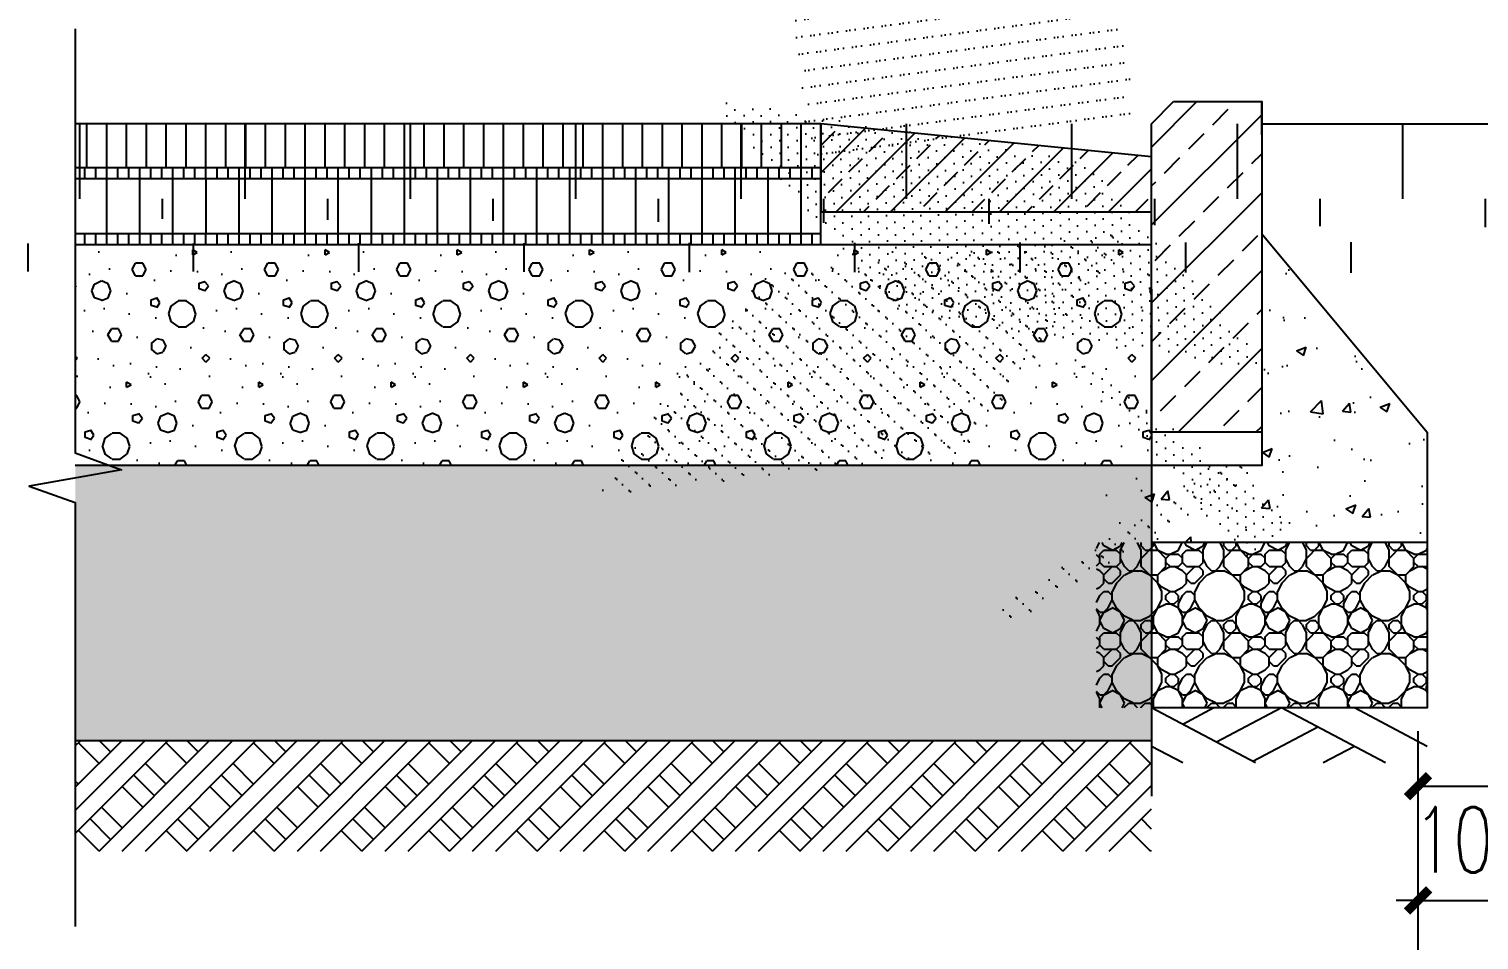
# Model space of a CAD drawing. Extents: x 1332 to 175445, y 256143 to 386027.
# Drawn here: x 7470 to 8785, y 382820 to 383647 of the extents above; entities that cross this region are included whole.
import ezdxf

# ---------------------------------------------------------------- set-up
doc = ezdxf.new("R2010")
doc.units = 0
doc.header["$LTSCALE"] = 10
doc.header["$MEASUREMENT"] = 0
for name, color, linetype in [('-HD-轮廓线', 4, 'Continuous'), ('0-HATCH', 11, 'Continuous'), ('00-Ped..Face', 4, 'Continuous'), ('00-Ped..Hatch', 8, 'Continuous'), ('00-Ped..Section', 5, 'Continuous'), ('00-填充', 8, 'Continuous'), ('CX', 4, 'Continuous'), ('DIM_SYMB', 3, 'Continuous'), ('PUB_DIM', 3, 'Continuous'), ('S-4-铺装填充', 8, 'Continuous'), ('x', 4, 'Continuous')]:
    doc.layers.add(name, color=color, linetype=linetype)
doc.styles.add('_TCH_DIM_T3', font='SIMPLEX', dxfattribs={"width": 0.7058823529411765, "bigfont": 'GBCBIG'})
doc.dimstyles.new('_TCH_ARCH&&20', dxfattribs={"dimtxt": 59.5, "dimasz": 20, "dimexe": 50, "dimexo": 60, "dimgap": 25.25, "dimtad": 1, "dimdec": 0, "dimrnd": 5, "dimzin": 0, "dimdsep": 46, "dimtxsty": '_TCH_DIM_T3', "dimblk": 'ARCHTICK', "dimcen": 0.09, "dimclrt": 7, "dimazin": 2, "dimtfac": 1, "dimtdec": 0, "dimtix": 1, "dimtmove": 2, "dimatfit": 3, "dimfxl": 0, "dimtolj": 1, "dimtzin": 0, "dimarcsym": 0})

# ---------------------------------------------------------------- blocks, each defined once
blk = doc.blocks.new('_ArchTick')
at = {"color": 0, "linetype": 'ByBlock', "const_width": 0.4}
blk.add_lwpolyline([(-0.5, -0.5), (0.5, 0.5)], dxfattribs=at)
blk = doc.blocks.new('*D107')
at = {"layer": 'Defpoints', "color": 0, "transparency": 16777216}
for p in [(8829.68738036025, 382856.1533491804), (8729.68738036025, 382727.9932489182), (8829.68738036025, 382727.9932489182)]:
    blk.add_point(p, dxfattribs=at)
at = {"layer": 'PUB_DIM', "color": 0, "lineweight": -2, "transparency": 16777216}
for p, q in [((8729.68738036025, 382787.9932489182), (8729.68738036025, 382906.1533491804)), ((8829.68738036025, 382787.9932489182), (8829.68738036025, 382906.1533491804)), ((8729.68738036025, 382856.1533491804), (8709.68738036025, 382856.1533491804)), ((8729.68738036025, 382856.1533491804), (8829.68738036025, 382856.1533491804)), ((8829.68738036025, 382856.1533491804), (8849.68738036025, 382856.1533491804))]:
    blk.add_line(p, q, dxfattribs=at)
at = {"layer": 'PUB_DIM', "color": 0, "lineweight": -2, "transparency": 16777216, "xscale": 20, "yscale": 20, "zscale": 20}
blk.add_blockref('_ArchTick', (8729.68738036025, 382856.1533491804), dxfattribs=at)
at = {"layer": 'PUB_DIM', "color": 0, "lineweight": -2, "transparency": 16777216, "xscale": 20, "yscale": 20, "zscale": 20, "rotation": 180}
blk.add_blockref('_ArchTick', (8829.68738036025, 382856.1533491804), dxfattribs=at)
at = {"layer": 'PUB_DIM', "color": 7, "transparency": 16777216, "insert": (8779.68738036025, 382911.1533491804), "char_height": 59.5, "attachment_point": 5, "style": '_TCH_DIM_T3'}
blk.add_mtext('\\A1;100', dxfattribs=at)
blk = doc.blocks.new('*D112')
at = {"layer": 'Defpoints', "color": 0, "transparency": 16777216}
for p in [(9429.68738064359, 382959.8312383126), (8729.68738036025, 382824.7149157358), (9429.68738064359, 382824.7149157358)]:
    blk.add_point(p, dxfattribs=at)
at = {"layer": 'PUB_DIM', "color": 0, "lineweight": -2, "transparency": 16777216}
for p, q in [((8729.68738036025, 382884.7149157358), (8729.68738036025, 383009.8312383126)), ((9429.68738064359, 382884.7149157358), (9429.68738064359, 383009.8312383126)), ((8729.68738036025, 382959.8312383126), (9429.68738064359, 382959.8312383126))]:
    blk.add_line(p, q, dxfattribs=at)
at = {"layer": 'PUB_DIM', "color": 0, "lineweight": -2, "transparency": 16777216, "xscale": 20, "yscale": 20, "zscale": 20, "rotation": 180}
blk.add_blockref('_ArchTick', (8729.68738036025, 382959.8312383126), dxfattribs=at)
at = {"layer": 'PUB_DIM', "color": 0, "lineweight": -2, "transparency": 16777216, "xscale": 20, "yscale": 20, "zscale": 20}
blk.add_blockref('_ArchTick', (9429.68738064359, 382959.8312383126), dxfattribs=at)
at = {"layer": 'PUB_DIM', "color": 7, "transparency": 16777216, "insert": (9079.68738050192, 383014.8312383126), "char_height": 59.5, "attachment_point": 5, "style": '_TCH_DIM_T3'}
blk.add_mtext('\\A1;700', dxfattribs=at)
blk = doc.blocks.new('$LinePat$素土夯实')
at = {"color": 0}
for p, q in [((0, -210.0000000002183), (210.0000000002183, 0)), ((120.0000000004366, -300), (420.0000000004366, 0)), ((420.0000000004366, 0), (607.5000000004366, -187.5)), ((495.0000000004366, -300), (795.0000000008258, 0)), ((615.0000000006003, 0), (705.0000000005821, -89.99999999998181)), ((314.9999999997817, -105.0000000001091), (502.4999999997817, -292.5000000001091)), ((210.0000000002183, -209.9999999999454), (300, -300)), ((705.0000000010441, -300), (795.0000000008258, -210.0000000002183))]:
    blk.add_line(p, q, dxfattribs=at)

msp = doc.modelspace()

# ---------------------------------------------------------------- hatches: boundary and pattern name
at = {"linetype": 'Continuous'}
h = msp.add_hatch(dxfattribs=at)
h.set_pattern_fill('天然石材', color=8, scale=10)
h.set_pattern_definition([(45, (-88264.88238492617, 1608935.690912859), (-35.35535320146299, 35.355353201463), []), (45, (-88247.49515995392, 1608917.739777701), (-35.35535320146299, 35.355353201463), [19.73685, -11.2782])])
h.paths.add_polyline_path([(8587.906139743951, 383580.8715912268), (8587.906139803556, 383280.8715912268), (8487.906139803556, 383280.8715912268), (8487.90613986316, 383560.8715917036), (8507.90613986316, 383580.8715917036)])
h = msp.add_hatch(dxfattribs=at)
h.set_pattern_fill('AR-CONC', color=8, scale=50)
h.set_pattern_definition([(49.99999999999999, (4650.14503428332, 383180.8715912268), (91.09233449800199, -7.969542769451538), [9.525, -104.775]), (355, (4650.14503428332, 383180.8715912268), (-17.62141298783349, 95.52832144108999), [7.62, -83.82]), (100.451, (4657.736034303824, 383180.2074662611), (73.47125083297962, 87.55834391014594), [8.094999999999999, -89.045]), (46.18420000000002, (4650.14503428332, 383206.2715913221), (135.539520446065, -21.02116396636357), [14.28749999999996, -157.1624999999994]), (96.6356, (4661.439984291712, 383204.5198413298), (118.7021172331186, 123.7127779450246), [12.1425, -133.5675]), (351.1840000000001, (4650.14503428332, 383206.2715913221), (118.7023029069669, 123.7125589302989), [11.43, -125.73]), (21, (4662.845034271399, 383199.9215914175), (75.80743991769164, -51.13275925838124), [9.525, -104.775]), (326.0000000000001, (4662.845034271399, 383199.9215914175), (30.90101417382354, 92.09398306115963), [7.62, -83.82]), (71.4514, (4669.16228428475, 383195.6605411932), (106.7082453850622, 40.96142885802873), [8.094999999999999, -89.045]), (37.50000000000001, (4650.14503428332, 383180.8715912268), (1.54430162529591, 42.27751943657655), [0, -82.804, 0, -85.09, 0, -84.1375]), (7.499999999999999, (4650.14503428332, 383180.8715912268), (33.40983125515287, 50.09028740905975), [0, -48.514, 0, -80.899, 0, -32.0675]), (327.5, (4621.824034303347, 383180.8715912268), (67.7952975834357, -2.864371996336717), [0, -31.75, 0, -99.06, 0, -131.445]), (317.5, (4609.124034255663, 383180.8715912268), (74.06459069300902, 12.71324551666652), [0, -41.275, 0, -65.786, 0, -93.345])])
h.paths.add_polyline_path([(8587.906139803556, 383310.8715912268), (8587.906139773753, 383460.8715912625), (8737.906139803556, 383280.8715912268), (8737.906139803556, 383180.8715912268), (8437.90613938633, 383180.8715912268), (8437.90613938633, 383250.8715912268), (8587.906139803556, 383250.8715912268)])
h = msp.add_hatch(dxfattribs=at)
h.set_pattern_fill('卵石砌体', color=8, scale=10)
h.set_pattern_definition([(0, (-88170.30858579287, 1608636.455282347), (0, 75), [3.75, -11.25, 3.75, -56.25]), (0, (-88151.55858579287, 1608643.955282347), (0, 75), [3.75, -71.25]), (0, (-88189.05858579287, 1608651.455282347), (0, 75), [7.5, -67.5]), (0, (-88207.80858579287, 1608655.205282347), (0, 75), [11.25, -63.75]), (0, (-88170.30858579287, 1608658.955282347), (0, 75), [7.5, -7.5, 11.25, -48.75]), (0, (-88174.05858579287, 1608670.205282347), (0, 75), [11.25, -63.75]), (0, (-88192.80858579287, 1608673.955282347), (0, 75), [11.25, -26.25, 11.25, -26.25]), (0, (-88207.80858579287, 1608685.205282347), (0, 75), [11.25, -3.75, 3.75, -56.25]), (0, (-88159.05858579287, 1608692.705282347), (0, 75), [3.75, -71.25]), (0, (-88174.05858579287, 1608700.205282347), (0, 75), [7.5, -67.5]), (90, (-88222.80858579287, 1608703.955282347), (-75, 4.592425496802575e-15), [7.5, -67.5]), (90, (-88215.30858579287, 1608651.455282347), (-75, 4.592425496802575e-15), [3.75, -7.5, 11.25, -52.5]), (90, (-88196.55858579287, 1608658.955282347), (-75, 4.592425496802575e-15), [15, -3.75, 3.75, -52.5]), (90, (-88185.30858579287, 1608677.705282347), (-75, 4.592425496802575e-15), [11.25, -63.75]), (90, (-88181.55858579287, 1608643.955282347), (-75, 4.592425496802575e-15), [7.5, -67.5]), (90, (-88177.80858579287, 1608703.955282347), (-75, 4.592425496802575e-15), [7.5, -67.5]), (90, (-88174.05858579287, 1608658.955282347), (-75, 4.592425496802575e-15), [7.5, -37.5, 3.75, -26.25]), (90, (-88162.80858579287, 1608696.455282347), (-75, 4.592425496802575e-15), [3.75, -3.75, 3.75, -63.75]), (90, (-88159.05858579287, 1608662.705282347), (-75, 4.592425496802575e-15), [7.5, -11.25, 7.5, -48.75]), (90, (-88155.30858579287, 1608643.955282347), (-75, 4.592425496802575e-15), [7.5, -67.5]), (45, (-88219.05858579287, 1608643.955282347), (4.440892098500626e-15, 74.99999987414765), [10.606575, -21.213202, 15.9099, -58.33633900000001]), (45, (-88222.80858579287, 1608643.955282347), (4.440892098500626e-15, 74.99999987414765), [10.6066017, -95.45941499999999]), (45, (-88181.55858579287, 1608651.455282347), (4.440892098500626e-15, 74.99999987414765), [10.6066017, -95.45941499999999]), (45, (-88189.05858579287, 1608688.955282347), (4.440892098500626e-15, 74.99999987414765), [10.6066017, -95.45941499999999]), (45, (-88155.30858579287, 1608651.455282347), (4.440892098500626e-15, 74.99999987414765), [10.6066017, -95.45941499999999]), (45, (-88219.05858579287, 1608658.955282347), (4.440892098500626e-15, 74.99999987414765), [5.303300800000001, -100.76271]), (45, (-88211.55858579287, 1608681.455282347), (4.440892098500626e-15, 74.99999987414765), [5.303300800000001, -100.76271]), (45, (-88204.05858579287, 1608655.205282347), (4.440892098500626e-15, 74.99999987414765), [5.303300800000001, -100.76271]), (45, (-88196.55858579287, 1608681.455282347), (4.440892098500626e-15, 74.99999987414765), [5.303300800000001, -100.76271]), (45, (-88174.05858579287, 1608666.455282347), (4.440892098500626e-15, 74.99999987414765), [5.303300800000001, -100.76271]), (45, (-88174.05858579287, 1608707.705282347), (4.440892098500626e-15, 74.99999987414765), [5.303300800000001, -100.76271]), (45, (-88166.55858579287, 1608700.205282347), (4.440892098500626e-15, 74.99999987414765), [5.303300800000001, -100.76271]), (45, (-88162.80858579287, 1608658.955282347), (4.440892098500626e-15, 74.99999987414765), [5.303300800000001, -100.76271]), (45, (-88159.05858579287, 1608640.205282347), (4.440892098500626e-15, 74.99999987414765), [5.303300800000001, -100.76271]), (45, (-88159.05858579287, 1608670.205282347), (4.440892098500626e-15, 74.99999987414765), [5.303300800000001, -100.76271]), (45, (-88159.05858579287, 1608707.705282347), (4.440892098500626e-15, 74.99999987414765), [5.303300800000001, -100.76271]), (45, (-88155.30858579287, 1608692.705282347), (4.440892098500626e-15, 74.99999987414765), [5.303300800000001, -100.76271]), (135, (-88170.30858579287, 1608700.205282347), (-74.99999987414765, 4.440892098500626e-15), [5.303300800000001, -100.76271]), (135, (-88162.80858579287, 1608707.705282347), (-74.99999987414765, 4.440892098500626e-15), [5.303300800000001, -100.76271]), (135, (-88159.05858579287, 1608692.705282347), (-74.99999987414765, 4.440892098500626e-15), [5.303300800000001, -100.76271]), (135, (-88147.80858579287, 1608707.705282347), (-74.99999987414765, 4.440892098500626e-15), [5.303300800000001, -100.76271]), (135, (-88185.30858579287, 1608681.455282347), (-74.99999987414765, 4.440892098500626e-15), [5.303300800000001, -100.76271]), (135, (-88192.80858579287, 1608673.955282347), (-74.99999987414765, 4.440892098500626e-15), [5.303300800000001, -100.76271]), (135, (-88215.30858579287, 1608655.205282347), (-74.99999987414765, 4.440892098500626e-15), [5.303300800000001, -100.76271]), (135, (-88207.80858579287, 1608655.205282347), (-74.99999987414765, 4.440892098500626e-15), [5.303300800000001, -100.76271]), (135, (-88200.30858579287, 1608681.455282347), (-74.99999987414765, 4.440892098500626e-15), [5.303300800000001, -100.76271]), (135, (-88215.30858579287, 1608670.205282347), (-74.99999987414765, 4.440892098500626e-15), [5.303300800000001, -100.76271]), (135, (-88170.30858579287, 1608658.955282347), (-74.99999987414765, 4.440892098500626e-15), [5.303300800000001, -100.76271]), (135, (-88159.05858579287, 1608666.455282347), (-74.99999987414765, 4.440892098500626e-15), [5.303300800000001, -100.76271]), (135, (-88155.30858579287, 1608651.455282347), (-74.99999987414765, 4.440892098500626e-15), [5.303300800000001, -100.76271]), (135, (-88155.30858579287, 1608658.955282347), (-74.99999987414765, 4.440892098500626e-15), [5.303300800000001, -100.76271]), (135, (-88151.55858579287, 1608643.955282347), (-74.99999987414765, 4.440892098500626e-15), [5.303300800000001, -100.76271]), (135, (-88211.55858579287, 1608688.955282347), (-74.99999987414765, 4.440892098500626e-15), [10.6066017, -95.45941499999999]), (135, (-88174.05858579287, 1608666.455282347), (-74.99999987414765, 4.440892098500626e-15), [10.6066017, -95.45941499999999]), (135, (-88177.80858579287, 1608640.205282347), (-74.99999987414765, 4.440892098500626e-15), [26.5165042, -79.549512]), (26.56505119999999, (-88222.80858579287, 1608673.955282347), (74.99999968136737, 6.113825135045658e-07), [8.385, -159.32009]), (26.56505119999999, (-88211.55858579287, 1608651.455282347), (74.99999968136737, 6.113825135045658e-07), [8.385, -159.32009]), (26.56505119999999, (-88196.55858579287, 1608685.205282347), (74.99999968136737, 6.113825135045658e-07), [8.385, -159.32009]), (26.56505119999999, (-88166.55858579287, 1608636.455282347), (74.99999968136737, 6.113825135045658e-07), [8.385, -159.32009]), (26.56505119999999, (-88177.80858579287, 1608655.205282347), (74.99999968136737, 6.113825135045658e-07), [8.385, -159.32009]), (26.56505119999999, (-88170.30858579287, 1608670.205282347), (74.99999968136737, 6.113825135045658e-07), [8.385, -159.32009]), (26.56505119999999, (-88181.55858579287, 1608696.455282347), (74.99999968136737, 6.113825135045658e-07), [8.385, -159.32009]), (26.56505119999999, (-88155.30858579287, 1608692.705282347), (74.99999968136737, 6.113825135045658e-07), [8.385, -159.32009]), (63.43494880000001, (-88215.30858579287, 1608673.955282347), (7.472619856230267e-08, 74.99999994969554), [8.385, -159.32009]), (63.43494880000001, (-88215.30858579287, 1608677.705282347), (7.472619856230267e-08, 74.99999994969554), [8.385, -159.32009]), (63.43494880000001, (-88185.30858579287, 1608688.955282347), (7.472619856230267e-08, 74.99999994969554), [16.77, -150.93509]), (63.43494880000001, (-88159.05858579287, 1608685.205282347), (7.472619856230267e-08, 74.99999994969554), [8.385, -159.32009]), (63.43494880000001, (-88162.80858579287, 1608673.955282347), (7.472619856230267e-08, 74.99999994969554), [8.385, -159.32009]), (63.43494880000001, (-88200.30858579287, 1608658.955282347), (7.472619856230267e-08, 74.99999994969554), [8.385, -159.32009]), (63.43494880000001, (-88162.80858579287, 1608700.205282347), (7.472619856230267e-08, 74.99999994969554), [8.385, -159.32009]), (63.43494880000001, (-88151.55858579287, 1608696.455282347), (7.472619856230267e-08, 74.99999994969554), [8.385, -159.32009]), (116.5650512, (-88219.05858579287, 1608696.455282347), (-6.113825401499184e-07, 74.99999968136736), [8.38499999999996, -159.3200899999994]), (116.5650512, (-88177.80858579287, 1608636.455282347), (-6.113825401499184e-07, 74.99999968136736), [8.38499999999996, -159.3200899999994]), (116.5650512, (-88211.55858579287, 1608685.205282347), (-6.113825401499184e-07, 74.99999968136736), [8.38499999999996, -159.3200899999994]), (116.5650512, (-88155.30858579287, 1608677.705282347), (-6.113825401499184e-07, 74.99999968136736), [8.38499999999996, -159.3200899999994]), (116.5650512, (-88181.55858579287, 1608673.955282347), (-6.113825401499184e-07, 74.99999968136736), [8.38499999999996, -159.3200899999994]), (116.5650512, (-88159.05858579287, 1608688.955282347), (-6.113825401499184e-07, 74.99999968136736), [8.38499999999996, -159.3200899999994]), (116.5650512, (-88196.55858579287, 1608673.955282347), (-6.113825401499184e-07, 74.99999968136736), [8.38499999999996, -159.3200899999994]), (116.5650512, (-88211.55858579287, 1608658.955282347), (-6.113825401499184e-07, 74.99999968136736), [8.38499999999996, -159.3200899999994]), (153.4349488, (-88215.30858579287, 1608692.705282347), (-74.99999994969552, 7.472620744408687e-08), [8.385, -159.32009]), (153.4349488, (-88189.05858579287, 1608651.455282347), (-74.99999994969552, 7.472620744408687e-08), [8.385, -159.32009]), (153.4349488, (-88204.05858579287, 1608685.205282347), (-74.99999994969552, 7.472620744408687e-08), [8.385, -159.32009]), (153.4349488, (-88159.05858579287, 1608655.205282347), (-74.99999994969552, 7.472620744408687e-08), [8.385, -159.32009]), (153.4349488, (-88170.30858579287, 1608636.455282347), (-74.99999994969552, 7.472620744408687e-08), [8.385, -159.32009]), (153.4349488, (-88162.80858579287, 1608696.455282347), (-74.99999994969552, 7.472620744408687e-08), [8.385, -159.32009]), (153.4349488, (-88174.05858579287, 1608670.205282347), (-74.99999994969552, 7.472620744408687e-08), [8.385, -159.32009]), (153.4349488, (-88215.30858579287, 1608692.705282347), (-74.99999994969552, 7.472620744408687e-08), [8.385, -159.32009]), (153.4349488, (-88147.80858579287, 1608673.955282347), (-74.99999994969552, 7.472620744408687e-08), [8.385, -159.32009]), (243.4349488, (-88219.05858579287, 1608643.955282347), (-7.472617635784218e-08, -74.99999994969554), [8.385, -159.32009])])
edge = h.paths.add_edge_path()
edge.add_line((8518.656063986447, 383180.8715912268), (8737.906139803556, 383180.8715912268))
edge.add_line((8737.906139803556, 383180.8715912268), (8737.906139803556, 383030.8715912268))
edge.add_line((8737.906139803556, 383030.8715912268), (8518.656063986447, 383030.8715912268))
edge.add_line((8518.656063986447, 383030.8715912268), (8518.656063986447, 383127.4176618025))
edge.add_arc((8518.656063986447, 383129.4176618025), 2, 270, 450)
edge.add_line((8518.656063986447, 383131.4176618025), (8518.656063986447, 383180.8715912268))
edge = h.paths.add_edge_path()
edge.add_line((8437.90613938633, 383180.8715912268), (8518.656063986447, 383180.8715912268))
edge.add_line((8518.656063986447, 383180.8715912268), (8518.656063986447, 383131.4176618025))
edge.add_arc((8518.656063986447, 383129.4176618025), 2, 450, 630)
edge.add_line((8518.656063986447, 383127.4176618025), (8518.656063986447, 383030.8715912268))
edge.add_line((8518.656063986447, 383030.8715912268), (8437.90613938633, 383030.8715912268))
edge.add_line((8437.90613938633, 383030.8715912268), (8437.90613938633, 383180.8715912268))
at = {"layer": '0-HATCH'}
h = msp.add_hatch(dxfattribs=at)
h.set_pattern_fill('ANSI33', color=8, scale=11)
h.set_pattern_definition([(45, (-376305.0142584146, 405465.3425299093), (-24.69570433294017, 24.69570433294017), []), (45, (-376280.3185434045, 405465.3425299093), (-24.69570433294017, 24.69570433294017), [17.4625, -8.73125])])
h.paths.add_polyline_path([(8187.90568639103, 383560.8715912268), (8353.485988808308, 383544.3135858938), (8353.485988808308, 383480.8715912268), (8187.906441939507, 383480.8715912268)])
h.paths.add_polyline_path([(8353.485988808308, 383544.3135858938), (8487.90613938633, 383530.8715912268), (8487.90613938633, 383480.8715912268), (8353.485988808308, 383480.8715912268)])
at = {"layer": '00-Ped..Hatch'}
h = msp.add_hatch(dxfattribs=at)
h.set_pattern_fill('_USER', color=256, scale=18, angle=90, style=0, pattern_type=0)
h.set_pattern_definition([(90, (5200.145487695845, 383520.8715912268), (-18, 1.1e-15), [])])
h.paths.add_polyline_path([(7921.572715952621, 383560.8715912268), (8187.90568639103, 383560.8715912268), (8187.90568639103, 383520.8715912268), (7921.572715952621, 383520.8715912268)])
h.paths.add_polyline_path([(7511.595126543078, 383560.8715912268), (7511.595126543078, 383520.8715912268), (7921.572715952621, 383520.8715912268), (7921.572715952621, 383560.8715912268)])
h = msp.add_hatch(dxfattribs=at)
h.set_pattern_fill('_U', color=256, scale=10, angle=90.00000000000004, style=0, pattern_type=0)
h.set_pattern_definition([(90, (5200.145487695845, 383510.8715912268), (-10, -3.8e-15), [])])
h.paths.add_polyline_path([(7921.572715952621, 383520.8715912268), (8187.90568639103, 383520.8715912268), (8187.90568639103, 383510.8715912268), (7921.572715952621, 383510.8715912268)])
h.paths.add_polyline_path([(7511.595126543078, 383520.8715912268), (7511.595126543078, 383510.8715912268), (7921.572715952621, 383510.8715912268), (7921.572715952621, 383520.8715912268)])
h = msp.add_hatch(dxfattribs=at)
h.set_pattern_fill('_USER', color=256, scale=30, angle=90, style=0, pattern_type=0)
h.set_pattern_definition([(90, (5200.145487695845, 383470.8715912268), (-30, 1.8e-15), [])])
h.paths.add_polyline_path([(7511.595126543078, 383510.8715912268), (7511.595126543078, 383460.871591227), (8186.314697694317, 383460.871591227), (8186.314697694317, 383510.8715912268)])
at = {"layer": '00-Ped..Hatch', "linetype": 'Continuous'}
h = msp.add_hatch(dxfattribs=at)
h.set_pattern_fill('粉刷', color=1, scale=3)
h.set_pattern_definition([(37.50000000000001, (-461180585.5440803, -3299716259.754418), (-0.3779601486576489, 11.56094261407895), [0, -9.120000000000001, 0, -10.2, 0, -9.75]), (7.499999999999999, (-461180585.5440803, -3299716259.754418), (10.61866023160636, 16.93287639137844), [0, -4.92, 0, -8.22, 0, -3.15]), (327.5, (-461180592.9240803, -3299716259.754418), (18.68485117050897, 0.03395432122178965), [0, -3, 0, -10.8, 0, -14.1]), (317.5, (-461180592.9240803, -3299716259.754418), (18.03675962743376, 5.266053389605496), [0, -1.5, 0, -7.08, 0, -8.100000000000001])])
h.paths.add_polyline_path([(8187.90568639103, 383450.8715912268), (8187.90568639103, 383480.8715912268), (8487.90613938633, 383480.8715912268), (8487.90613938633, 383450.8715912268)])
at = {"layer": '00-Ped..Hatch'}
h = msp.add_hatch(dxfattribs=at)
h.set_pattern_fill('_U', color=256, scale=10, angle=90.00000000000004, style=0, pattern_type=0)
h.set_pattern_definition([(90, (5200.145487695845, 383450.871591227), (-10, -3.8e-15), [])])
h.paths.add_polyline_path([(7921.572715952621, 383460.8715912271), (8187.90568639103, 383460.871591227), (8187.90568639103, 383450.871591227), (7921.572715952621, 383450.871591227)])
h.paths.add_polyline_path([(7511.595126543078, 383460.8715912271), (7511.595126543078, 383450.871591227), (7921.572715952621, 383450.871591227), (7921.572715952621, 383460.8715912271)])
at = {"layer": '00-Ped..Hatch', "linetype": 'Continuous'}
h = msp.add_hatch(dxfattribs=at)
h.set_pattern_fill('砂灰土', color=1, scale=3)
h.set_pattern_definition([(37.50000000000001, (-461091550.6915789, -3300941724.487701), (-0.3779601486576489, 11.56094261407895), [0, -9.120000000000001, 0, -10.2, 0, -9.75]), (7.499999999999999, (-461091550.6915789, -3300941724.487701), (10.61866023160636, 16.93287639137844), [0, -4.92, 0, -8.22, 0, -3.15]), (327.5, (-461091558.0715789, -3300941724.487701), (18.68485117050897, 0.03395432122178965), [0, -3, 0, -10.8, 0, -14.1]), (317.5, (-461091558.0715789, -3300941724.487701), (18.03675962743376, 5.266053389605496), [0, -1.5, 0, -7.08, 0, -8.100000000000001])])
h.paths.add_polyline_path([(8487.906139386338, 383250.8715912268), (8487.90613938633, 383280.8715912268), (8587.906139743951, 383280.8715912268), (8587.906139743951, 383250.8715912268)])
at = {"layer": '00-Ped..Hatch'}
h = msp.add_hatch(dxfattribs=at)
h.set_pattern_fill('卵石砌体', color=256, scale=20, style=0)
h.set_pattern_definition([(0, (5270.145487695845, 383070.871591227), (0, 100), [5, -15, 5, -75]), (0, (5295.145487695845, 383080.871591227), (0, 100), [5, -95]), (0, (5245.145487695845, 383090.871591227), (0, 100), [10, -90]), (0, (5220.145487695845, 383095.871591227), (0, 100), [15, -85]), (0, (5270.145487695845, 383100.871591227), (0, 100), [10, -10, 15, -65]), (0, (5265.145487695845, 383115.871591227), (0, 100), [15, -85]), (0, (5240.145487695845, 383120.871591227), (0, 100), [15, -35, 15, -35]), (0, (5220.145487695845, 383135.871591227), (0, 100), [15, -5, 5, -75]), (0, (5285.145487695845, 383145.871591227), (0, 100), [5, -95]), (0, (5265.145487695845, 383155.871591227), (0, 100), [10, -90]), (90, (5200.145487695845, 383160.871591227), (-100, 6.123233995736766e-15), [10, -90]), (90, (5210.145487695845, 383090.871591227), (-100, 6.123233995736766e-15), [5, -10, 15, -70]), (90, (5235.145487695845, 383100.871591227), (-100, 6.123233995736766e-15), [20, -5, 5, -70]), (90, (5250.145487695845, 383125.871591227), (-100, 6.123233995736766e-15), [15, -85]), (90, (5255.145487695845, 383080.871591227), (-100, 6.123233995736766e-15), [10, -90]), (90, (5260.145487695845, 383160.871591227), (-100, 6.123233995736766e-15), [10, -90]), (90, (5265.145487695845, 383100.871591227), (-100, 6.123233995736766e-15), [10, -50, 5, -35]), (90, (5280.145487695845, 383150.871591227), (-100, 6.123233995736766e-15), [5, -5, 5, -85]), (90, (5285.145487695845, 383105.871591227), (-100, 6.123233995736766e-15), [10, -15, 10, -65]), (90, (5290.145487695845, 383080.871591227), (-100, 6.123233995736766e-15), [10, -90]), (45, (5205.145487695845, 383080.871591227), (0, 100.0000000019025), [14.1421, -28.28427, 21.2132, -77.7817862]), (45, (5200.145487695845, 383080.871591227), (0, 100.0000000019025), [14.14213562, -127.2792206]), (45, (5255.145487695845, 383090.871591227), (0, 100.0000000019025), [14.14213562, -127.2792206]), (45, (5245.145487695845, 383140.871591227), (0, 100.0000000019025), [14.14213562, -127.2792206]), (45, (5290.145487695845, 383090.871591227), (0, 100.0000000019025), [14.14213562, -127.2792206]), (45, (5205.145487695845, 383100.871591227), (0, 100.0000000019025), [7.071067812000001, -134.3502884]), (45, (5215.145487695845, 383130.871591227), (0, 100.0000000019025), [7.071067812000001, -134.3502884]), (45, (5225.145487695845, 383095.871591227), (0, 100.0000000019025), [7.071067812000001, -134.3502884]), (45, (5235.145487695845, 383130.871591227), (0, 100.0000000019025), [7.071067812000001, -134.3502884]), (45, (5265.145487695845, 383110.871591227), (0, 100.0000000019025), [7.071067812000001, -134.3502884]), (45, (5265.145487695845, 383165.871591227), (0, 100.0000000019025), [7.071067812000001, -134.3502884]), (45, (5275.145487695845, 383155.871591227), (0, 100.0000000019025), [7.071067812000001, -134.3502884]), (45, (5280.145487695845, 383100.871591227), (0, 100.0000000019025), [7.071067812000001, -134.3502884]), (45, (5285.145487695845, 383075.871591227), (0, 100.0000000019025), [7.071067812000001, -134.3502884]), (45, (5285.145487695845, 383115.871591227), (0, 100.0000000019025), [7.071067812000001, -134.3502884]), (45, (5285.145487695845, 383165.871591227), (0, 100.0000000019025), [7.071067812000001, -134.3502884]), (45, (5290.145487695845, 383145.871591227), (0, 100.0000000019025), [7.071067812000001, -134.3502884]), (135, (5270.145487695845, 383155.871591227), (-100.0000000019025, 0), [7.071067812000001, -134.3502884]), (135, (5280.145487695845, 383165.871591227), (-100.0000000019025, 0), [7.071067812000001, -134.3502884]), (135, (5285.145487695845, 383145.871591227), (-100.0000000019025, 0), [7.071067812000001, -134.3502884]), (135, (5300.145487695845, 383165.871591227), (-100.0000000019025, 0), [7.071067812000001, -134.3502884]), (135, (5250.145487695845, 383130.871591227), (-100.0000000019025, 0), [7.071067812000001, -134.3502884]), (135, (5240.145487695845, 383120.871591227), (-100.0000000019025, 0), [7.071067812000001, -134.3502884]), (135, (5210.145487695845, 383095.871591227), (-100.0000000019025, 0), [7.071067812000001, -134.3502884]), (135, (5220.145487695845, 383095.871591227), (-100.0000000019025, 0), [7.071067812000001, -134.3502884]), (135, (5230.145487695845, 383130.871591227), (-100.0000000019025, 0), [7.071067812000001, -134.3502884]), (135, (5210.145487695845, 383115.871591227), (-100.0000000019025, 0), [7.071067812000001, -134.3502884]), (135, (5270.145487695845, 383100.871591227), (-100.0000000019025, 0), [7.071067812000001, -134.3502884]), (135, (5285.145487695845, 383110.871591227), (-100.0000000019025, 0), [7.071067812000001, -134.3502884]), (135, (5290.145487695845, 383090.871591227), (-100.0000000019025, 0), [7.071067812000001, -134.3502884]), (135, (5290.145487695845, 383100.871591227), (-100.0000000019025, 0), [7.071067812000001, -134.3502884]), (135, (5295.145487695845, 383080.871591227), (-100.0000000019025, 0), [7.071067812000001, -134.3502884]), (135, (5215.145487695845, 383140.871591227), (-100.0000000019025, 0), [14.14213562, -127.2792206]), (135, (5265.145487695845, 383110.871591227), (-100.0000000019025, 0), [14.14213562, -127.2792206]), (135, (5260.145487695845, 383075.871591227), (-100.0000000019025, 0), [35.35533906000001, -106.0660172]), (26.56505119999999, (5200.145487695845, 383120.871591227), (100.0000000000094, 4.000644704404976e-08), [11.18, -212.4267978]), (26.56505119999999, (5215.145487695845, 383090.871591227), (100.0000000000094, 4.000644704404976e-08), [11.18, -212.4267978]), (26.56505119999999, (5235.145487695845, 383135.871591227), (100.0000000000094, 4.000644704404976e-08), [11.18, -212.4267978]), (26.56505119999999, (5275.145487695845, 383070.871591227), (100.0000000000094, 4.000644704404976e-08), [11.18, -212.4267978]), (26.56505119999999, (5260.145487695845, 383095.871591227), (100.0000000000094, 4.000644704404976e-08), [11.18, -212.4267978]), (26.56505119999999, (5270.145487695845, 383115.871591227), (100.0000000000094, 4.000644704404976e-08), [11.18, -212.4267978]), (26.56505119999999, (5255.145487695845, 383150.871591227), (100.0000000000094, 4.000644704404976e-08), [11.18, -212.4267978]), (26.56505119999999, (5290.145487695845, 383145.871591227), (100.0000000000094, 4.000644704404976e-08), [11.18, -212.4267978]), (63.43494880000001, (5210.145487695845, 383120.871591227), (4.000644704404976e-08, 100.0000000000094), [11.18, -212.4267978]), (63.43494880000001, (5210.145487695845, 383125.871591227), (4.000644704404976e-08, 100.0000000000094), [11.18, -212.4267978]), (63.43494880000001, (5250.145487695845, 383140.871591227), (4.000644704404976e-08, 100.0000000000094), [22.36, -201.2467977]), (63.43494880000001, (5285.145487695845, 383135.871591227), (4.000644704404976e-08, 100.0000000000094), [11.18, -212.4267978]), (63.43494880000001, (5280.145487695845, 383120.871591227), (4.000644704404976e-08, 100.0000000000094), [11.18, -212.4267978]), (63.43494880000001, (5230.145487695845, 383100.871591227), (4.000644704404976e-08, 100.0000000000094), [11.18, -212.4267978]), (63.43494880000001, (5280.145487695845, 383155.871591227), (4.000644704404976e-08, 100.0000000000094), [11.18, -212.4267978]), (63.43494880000001, (5295.145487695845, 383150.871591227), (4.000644704404976e-08, 100.0000000000094), [11.18, -212.4267978]), (116.5650512, (5205.145487695845, 383150.871591227), (-4.000648701207865e-08, 100.0000000000094), [11.17999999999996, -212.4267977999994]), (116.5650512, (5260.145487695845, 383070.871591227), (-4.000648701207865e-08, 100.0000000000094), [11.17999999999996, -212.4267977999994]), (116.5650512, (5215.145487695845, 383135.871591227), (-4.000648701207865e-08, 100.0000000000094), [11.17999999999996, -212.4267977999994]), (116.5650512, (5290.145487695845, 383125.871591227), (-4.000648701207865e-08, 100.0000000000094), [11.17999999999996, -212.4267977999994]), (116.5650512, (5255.145487695845, 383120.871591227), (-4.000648701207865e-08, 100.0000000000094), [11.17999999999996, -212.4267977999994]), (116.5650512, (5285.145487695845, 383140.871591227), (-4.000648701207865e-08, 100.0000000000094), [11.17999999999996, -212.4267977999994]), (116.5650512, (5235.145487695845, 383120.871591227), (-4.000648701207865e-08, 100.0000000000094), [11.17999999999996, -212.4267977999994]), (116.5650512, (5215.145487695845, 383100.871591227), (-4.000648701207865e-08, 100.0000000000094), [11.17999999999996, -212.4267977999994]), (153.4349488, (5210.145487695845, 383145.871591227), (-100.0000000000094, 4.000646036672606e-08), [11.18, -212.4267978]), (153.4349488, (5245.145487695845, 383090.871591227), (-100.0000000000094, 4.000646036672606e-08), [11.18, -212.4267978]), (153.4349488, (5225.145487695845, 383135.871591227), (-100.0000000000094, 4.000646036672606e-08), [11.18, -212.4267978]), (153.4349488, (5285.145487695845, 383095.871591227), (-100.0000000000094, 4.000646036672606e-08), [11.18, -212.4267978]), (153.4349488, (5270.145487695845, 383070.871591227), (-100.0000000000094, 4.000646036672606e-08), [11.18, -212.4267978]), (153.4349488, (5280.145487695845, 383150.871591227), (-100.0000000000094, 4.000646036672606e-08), [11.18, -212.4267978]), (153.4349488, (5265.145487695845, 383115.871591227), (-100.0000000000094, 4.000646036672606e-08), [11.18, -212.4267978]), (153.4349488, (5210.145487695845, 383145.871591227), (-100.0000000000094, 4.000646036672606e-08), [11.18, -212.4267978]), (153.4349488, (5300.145487695845, 383120.871591227), (-100.0000000000094, 4.000646036672606e-08), [11.18, -212.4267978]), (243.4349488, (5205.145487695845, 383080.871591227), (-4.000641595780507e-08, -100.0000000000094), [11.18, -212.4267978])])
h.paths.add_polyline_path([(7511.595126543078, 383250.7040547051), (7511.595126543078, 383000.7040547051), (8487.90613938633, 383000.188520928), (8487.90613938633, 383250.188520928)])
h = msp.add_hatch(dxfattribs=at)
h.set_pattern_fill('P-素土夯实', color=256, scale=10, style=0)
h.set_pattern_definition([(45, (5228.25353796954, 382900.871591227), (-39.73940110268397, 39.73940110268397), []), (45, (5249.25353796954, 382900.871591227), (-39.73940110268397, 39.73940110268397), []), (45, (5270.25353796954, 382900.871591227), (-39.73940110268397, 39.73940110268397), []), (135, (5228.25353796954, 382900.871591227), (-39.73940110268397, -39.73940110268397), [26.5, -29.7]), (135, (5238.75353796954, 382911.371591227), (-39.73940110268397, -39.73940110268397), [26.5, -29.7]), (135, (5249.25353796954, 382921.871591227), (-39.73940110268397, -39.73940110268397), [26.5, -29.7])])
h.paths.add_polyline_path([(7511.595126543078, 383000.871591227), (7511.595126543078, 382900.871591227), (8487.90568639103, 382900.871591227), (8487.90568639103, 383000.871591227)])
at = {"layer": '00-填充'}
h = msp.add_hatch(dxfattribs=at)
h.set_pattern_fill('土壤', color=256, scale=20, style=0)
h.set_pattern_definition([(0, (-33598659021.82164, -2716311573.100571), (75, 75), [75, -75]), (0, (-33598659021.82164, -2716311544.975571), (75, 75), [75, -75]), (0, (-33598659021.82164, -2716311516.850571), (75, 75), [75, -75]), (90, (-33598659012.44664, -2716311507.475571), (-74.99999999999999, 75.00000000000001), [75, -75]), (90, (-33598658984.32164, -2716311507.475571), (-74.99999999999999, 75.00000000000001), [75, -75]), (90, (-33598658956.19664, -2716311507.475571), (-74.99999999999999, 75.00000000000001), [75, -75])])
h.paths.add_polyline_path([(9116.703009909805, 383309.7593721004), (9116.703009909805, 383424.6149756692), (9074.703009909797, 383439.5167594504), (9158.703009909805, 383454.32822583), (9116.703009909805, 383469.6149756692), (9116.703009909805, 383560.8715912268), (8587.906139747924, 383560.8715912268), (8587.906139803556, 383460.8715912268), (8737.906139803556, 383280.8715912268)])
h.paths.add_polyline_path([(9160.682562275178, 383424.6149756692), (9160.682562275178, 383313.1133377001), (9546.341368481946, 383342.524423073), (9775.731921092723, 383310.8715912268), (9775.731921092723, 383560.8715912268), (9160.682562275178, 383560.8715912268), (9160.682562275178, 383469.6149756692), (9202.682562275171, 383454.32822583), (9118.682562275178, 383439.5167594504)])
at = {"layer": 'S-4-铺装填充'}
h = msp.add_hatch(dxfattribs=at)
h.set_pattern_fill('加气混凝土', color=256, scale=10, style=0)
h.set_pattern_definition([(0, (-17223.85874572293, 385277.4686470589), (60, 120), [0, -120]), (0, (-17294.05874572293, 385261.2686470589), (60, 120), [0, -120]), (0, (-17255.05874572293, 385260.0686470589), (60, 120), [0, -120]), (0, (-17212.45874572293, 385295.4686470589), (60, 120), [0, -120]), (0, (-17262.25874572293, 385254.0686470589), (60, 120), [0, -120]), (0, (-17200.45874572293, 385371.0686470589), (60, 120), [0, -120]), (0, (-17237.05874572293, 385361.4686470589), (60, 120), [0, -120]), (0, (-17217.85874572293, 385346.4686470589), (60, 120), [0, -120]), (0, (-17315.65874572293, 385344.0686470589), (60, 120), [0, -120]), (0, (-17256.85874572293, 385338.6686470589), (60, 120), [0, -120]), (0, (-17279.65874572293, 385308.0686470589), (60, 120), [0, -120]), (0, (-17278.45874572293, 385263.0686470589), (60, 120), [0, -120]), (0, (-17233.45874572293, 385258.2686470589), (60, 120), [0, -120]), (0, (-17200.45874572293, 385311.0686470589), (60, 120), [0, -120]), (0, (-17312.65874572293, 385292.4686470589), (60, 120), [0, -120]), (0, (-17302.45874572293, 385312.8686470588), (60, 120), [0, -120]), (0, (-17255.65874572293, 385304.4686470589), (60, 120), [0, -120]), (0, (-17272.45874572293, 385287.0686470589), (60, 120), [0, -120]), (0, (-17282.05874572293, 385326.6686470589), (60, 120), [0, -120]), (0, (-17267.05874572293, 385371.6686470589), (60, 120), [0, -120]), (0, (-17307.85874572293, 385267.2686470589), (60, 120), [0, -120]), (0, (-17241.85874572293, 385347.0686470589), (60, 120), [0, -120]), (0, (-17297.65874572293, 385348.8686470588), (60, 120), [0, -120]), (0, (-17307.25874572293, 385364.4686470589), (60, 120), [0, -120]), (130.601294, (-17207.83017412293, 385333.4972182589), (-299.9999966861969, 360.0000015739533), [5.2683108, -2207.4222]), (18.4349488, (-17216.40160252293, 385335.7829326589), (299.999998893614, 119.9999991146445), [5.421048000000001, -753.52558]), (90, (-17216.40160252293, 385330.6400758589), (60.00000000000001, 120), [5.1428568, -234.85713]), (161.565051, (-17211.25874572293, 385328.9257894589), (-300.0000015105215, 119.9999910544823), [5.421048000000001, -753.52558]), (53.1301023, (-17211.25874572293, 385328.9257894589), (60.00000011342402, 119.999999943288), [5.714286, -594.2856999999999]), (135, (-17206.68731692293, 385267.7829430589), (-60.00000725322862, 119.9999918790403), [4.848732, -334.56252]), (45, (-17213.54446012293, 385267.7829430589), (59.9999996164754, 119.9999995157935), [4.848732, -334.56252]), (135, (-17210.11588852293, 385264.3543630589), (-60.00000725322862, 119.9999918790403), [4.848732, -334.56252]), (45, (-17210.11588852293, 385264.3543630589), (59.9999996164754, 119.9999995157935), [4.848732, -334.56252]), (116.565051, (-17264.40159772293, 385348.3543618589), (-1.043859734650709e-05, 239.9999934707041), [6.388765199999991, -127.7752999999999]), (180, (-17267.25873772293, 385354.0686466589), (-59.99999999999999, 120), [6.857143199999999, -113.14285]), (63.43494880000001, (-17276.97302572293, 385348.3543618589), (5.432290706153253e-07, 239.9999988372672), [6.3887652, -127.7753]), (116.565051, (-17274.11588572293, 385342.6400758589), (-1.043859734650709e-05, 239.9999934707041), [6.388765199999991, -127.7752999999999]), (0, (-17274.11588572293, 385342.6400758589), (60, 120), [6.857143199999999, -113.14285]), (63.43494880000001, (-17267.25873772293, 385342.6400758589), (5.432290706153253e-07, 239.9999988372672), [6.3887652, -127.7753]), (107.102728, (-17219.25874612293, 385307.7829390588), (-179.9999931184909, 600.0000009680288), [7.7722692, -3256.5805]), (143.972626, (-17221.54446052293, 385315.2115042589), (-1139.999985547618, 839.9999990492668), [7.7722692, -1624.404]), (180, (-17227.83017452293, 385319.7829330589), (-59.99999999999999, 120), [7.4285712, -112.57142]), (36.02737329999999, (-17241.54445972293, 385315.2115042589), (1139.999991575318, 839.9999909444389), [7.772269199999991, -1624.403999999998]), (71.5650511, (-17243.83017412293, 385308.3543670588), (180.0000009240657, 599.999998966958), [7.2280632, -751.71856]), (107.102728, (-17241.54445972293, 385300.9257910589), (-179.9999931184909, 600.0000009680288), [7.7722692, -3256.5805]), (143.972626, (-17235.25874572293, 385296.3543670588), (-1139.999985547618, 839.9999990492668), [7.7722692, -1624.404]), (0, (-17235.25874572293, 385296.3543670588), (60, 120), [7.4285712, -112.57142]), (36.02737329999999, (-17227.83017452293, 385296.3543670588), (1139.999991575318, 839.9999909444389), [7.772269199999991, -1624.403999999998]), (71.5650511, (-17221.54446052293, 385300.9257910589), (180.0000009240657, 599.999998966958), [7.2280632, -751.71856]), (150.255118, (-17218.11588892293, 385363.7829322589), (-180.0000004260272, 119.9999985130039), [4.607004, -962.86392]), (90, (-17222.11588852293, 385361.4972190589), (60.00000000000001, 120), [4.5714288, -235.42855]), (29.7448813, (-17222.11588852293, 385361.4972190589), (180.0000001060037, 119.9999994395642), [4.607004, -962.86392]), (116.565051, (-17246.11588852293, 385278.6400750589), (-1.043859734650709e-05, 239.9999934707041), [6.388765199999991, -127.7752999999999]), (168.690067, (-17248.97303092293, 385284.3543670588), (-540.0000004006199, 119.9999969888218), [5.8274508, -1217.9371]), (41.18592510000001, (-17259.25874572293, 385281.4972270589), (1499.999990911731, 1319.999988457683), [6.074368799999999, -2545.1604]), (90, (-17259.25874572293, 385275.7829350589), (60.00000000000001, 120), [5.714286, -234.2857]), (138.814074, (-17254.68731692293, 385271.7829390588), (-1499.999973338043, 1320.00000840726), [6.074368799999999, -2545.1604]), (16.6992442, (-17254.68731692293, 385271.7829390588), (1979.999985103278, 599.9999937156131), [5.96589, -2499.7075]), (60.9453959, (-17248.97303092293, 385273.4972230589), (59.99999984077512, 119.999998938541), [5.883217200000001, -2465.0679]), (109.983106, (-17296.40160172293, 385328.9257894589), (-300.0000011299861, 839.9999977770042), [6.68840039999999, -2802.439499999995]), (155.556045, (-17298.68731372293, 385335.2115046589), (-780.0000029732115, 359.9999925205931), [6.9045972, -2893.0263]), (24.4439547, (-17311.25874172293, 385335.2115046589), (780.0000003890955, 359.9999982684802), [6.9045972, -2893.0263]), (70.01689340000001, (-17313.54445372293, 385328.9257894589), (300.0000009044286, 839.9999979161448), [6.6884004, -2802.4395]), (109.983106, (-17311.25874172293, 385322.6400754589), (-300.0000011299861, 839.9999977770042), [6.68840039999999, -2802.439499999995]), (160.016893, (-17304.97302172293, 385320.3543610589), (-300.0000001763259, 119.9999945333349), [6.6884004, -1397.8755]), (19.9831065, (-17304.97302172293, 385320.3543610589), (299.9999983528817, 119.9999998096056), [6.6884004, -1397.8755]), (70.01689340000001, (-17298.68731372293, 385322.6400754589), (300.0000009044286, 839.9999979161448), [6.6884004, -2802.4395]), (122.005383, (-17251.83017452293, 385318.0686466589), (-60.00000805229399, 119.9999938741572), [5.3908464, -1126.6868]), (18.4349488, (-17259.83017372293, 385320.9257902589), (299.999998893614, 119.9999991146445), [5.421048000000001, -753.52558]), (90, (-17259.83017372293, 385315.7829322589), (60.00000000000001, 120), [5.1428568, -234.85713]), (161.565051, (-17254.68731692293, 385314.0686470589), (-300.0000015105215, 119.9999910544823), [5.421048000000001, -753.52558]), (54.46232220000002, (-17254.68731692293, 385314.0686470589), (419.9999993914519, 599.9999991012131), [4.915614000000001, -2059.6423]), (116.565051, (-17286.68731372293, 385288.9257910589), (-1.043859734650709e-05, 239.9999934707041), [6.388765199999991, -127.7752999999999]), (180, (-17289.54445372293, 385294.6400830589), (-59.99999999999999, 120), [6.285714, -113.71428]), (59.0362434, (-17299.25874172293, 385288.9257910589), (60.00000019530631, 119.9999994175555), [6.66394559999999, -1392.764399999997]), (120.963756, (-17295.83017372293, 385283.2115110588), (-60.00000819959288, 119.9999944893199), [6.6639456, -1392.7644]), (0, (-17295.83017372293, 385283.2115110588), (60, 120), [6.285714, -113.71428]), (63.43494880000001, (-17289.54445372293, 385283.2115110588), (5.432290706153253e-07, 239.9999988372672), [6.3887652, -127.7753])])
h.paths.add_polyline_path([(7511.595126543078, 383450.871591227), (7511.595126543078, 383250.871591227), (8487.906139386272, 383250.871591227), (8487.90613938649, 383450.871591227)])

# ---------------------------------------------------------------- linework, layer by layer
at = {"layer": '-HD-轮廓线'}
msp.add_line((8587.906139747924, 383560.8715912268), (9116.703009909805, 383560.8715912268), dxfattribs=at)
at = {"color": 4, "linetype": 'Continuous', "flags": 128}
msp.add_lwpolyline([(8507.90613986316, 383580.8715917036), (8587.906139743951, 383580.8715912268), (8587.906139803556, 383280.8715912268), (8487.906139803556, 383280.8715912268), (8487.90613986316, 383560.8715917036)], close=True, dxfattribs=at)
for points in [[(8487.90613938633, 383450.871591227), (8187.90568639103, 383450.871591227), (8187.90568639103, 383560.8715912268)], [(8487.906139803556, 383410.8715912268), (8487.906139803556, 383440.8715912268)]]:
    msp.add_lwpolyline(points, dxfattribs=at)
at = {"layer": '00-Ped..Face'}
for p, q in [((8187.90568639103, 383560.8715912268), (7511.595126543078, 383560.8715912268)), ((8187.90568639103, 383520.8715912268), (7511.595126543078, 383520.8715912268)), ((8187.90568639103, 383510.8715912268), (7511.595126543078, 383510.8715912268)), ((8187.90568639103, 383460.871591227), (7511.595126543078, 383460.871591227))]:
    msp.add_line(p, q, dxfattribs=at)
at = {"layer": '00-Ped..Section'}
for p, q in [((8487.906139841085, 383450.871591227), (7511.595126543078, 383450.871591227)), ((8487.90613938633, 383250.871591227), (7511.595126543078, 383250.871591227)), ((8487.90613938633, 383000.871591227), (7511.595126543078, 383000.871591227))]:
    msp.add_line(p, q, dxfattribs=at)
for points in [[(8587.906139803556, 383460.8715912268), (8737.906139803556, 383280.8715912268), (8737.906139803556, 383180.8715912268)], [(8487.90613938633, 383410.8715912268), (8487.90613938633, 382950.871591227)], [(8587.906139803556, 383280.8715912268), (8587.906139803556, 383250.8715912268), (8487.906139803556, 383250.8715912268)], [(8737.906139803556, 383180.8715912268), (8487.906139803556, 383180.8715912268)], [(8737.906139803556, 383180.8715912268), (8737.906139803556, 383030.8715912268), (8487.906139803556, 383030.8715912268)]]:
    msp.add_lwpolyline(points, dxfattribs=at)
at = {"layer": 'CX'}
msp.add_lwpolyline([(8487.90613938633, 383480.8715912268), (8487.90613938633, 383530.8715912268), (8187.90568639103, 383560.8715912268), (8187.90568639103, 383480.8715912268)], close=True, dxfattribs=at)
at = {"layer": 'DIM_SYMB'}
msp.add_lwpolyline([(7511.595126543078, 383646.7963866548), (7511.595126543078, 383262.1266232489), (7553.595126543078, 383246.8398734097), (7469.595126543078, 383232.0284070302), (7511.595126543078, 383217.1266232489), (7511.595126543078, 382832.4568598429)], dxfattribs=at)
at = {"layer": 'x', "linetype": 'Continuous', "flags": 128}
msp.add_lwpolyline([(8587.906139743951, 383550.8715912268), (8587.906139743951, 383580.8715912268)], dxfattribs=at)

# ---------------------------------------------------------------- block references
at = {"color": 8, "linetype": 'Continuous', "xscale": -0.3144654088047048, "yscale": 0.1666666666666667, "zscale": 0.1666666666666667}
msp.add_blockref('$LinePat$素土夯实', (8737.906139803556, 383030.8715912268), dxfattribs=at)

# ---------------------------------------------------------------- dimensions: what is measured, and where the dimension line sits
at = {"layer": 'PUB_DIM'}
for p1, p2, distance, picture, middle in [((8729.68738036025, 382824.7149157358), (9429.68738064359, 382824.7149157358), 135.11632257676683, '*D112', (9079.68738050192, 383014.8312383126)), ((8729.68738036025, 382727.9932489182), (8829.68738036025, 382727.9932489182), 128.16010026220465, '*D107', (8779.68738036025, 382911.1533491804))]:
    dim = msp.add_aligned_dim(p1=p1, p2=p2, distance=distance, dimstyle='_TCH_ARCH&&20', dxfattribs=at)
    dim.commit()
    dim.dimension.update_dxf_attribs({"geometry": picture, "text_midpoint": middle})

doc.saveas('drawing.dxf')
